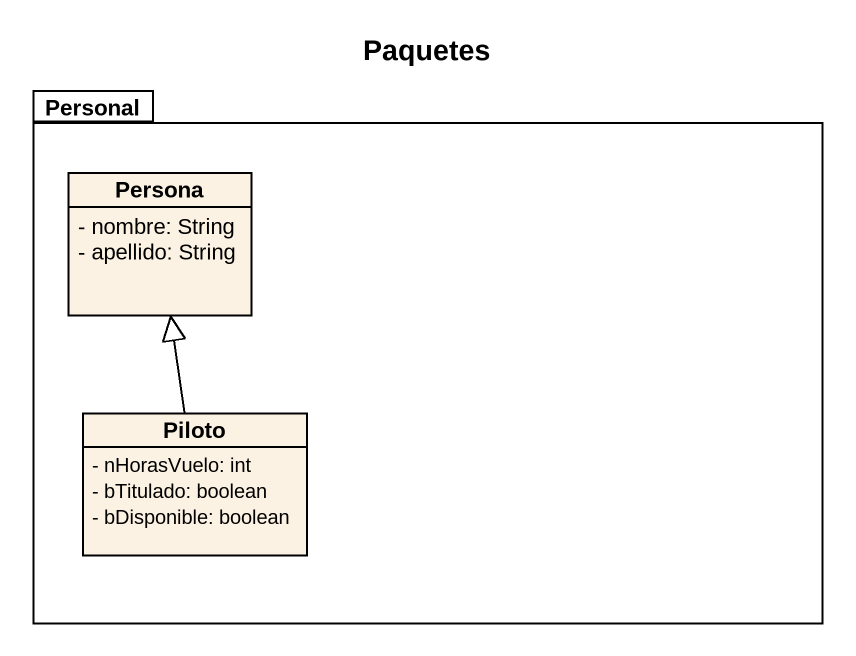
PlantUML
@startuml
title Paquetes
hide circle
hide empty members
skinparam classAttributeIconSize 0
package Personal {
  class Persona {
    - nombre: String
    - apellido: String
  }
  class Piloto {
    - nHorasVuelo: int
    - bTitulado: boolean
    - bDisponible: boolean
  }
}
Piloto -up-|> Persona
@enduml
